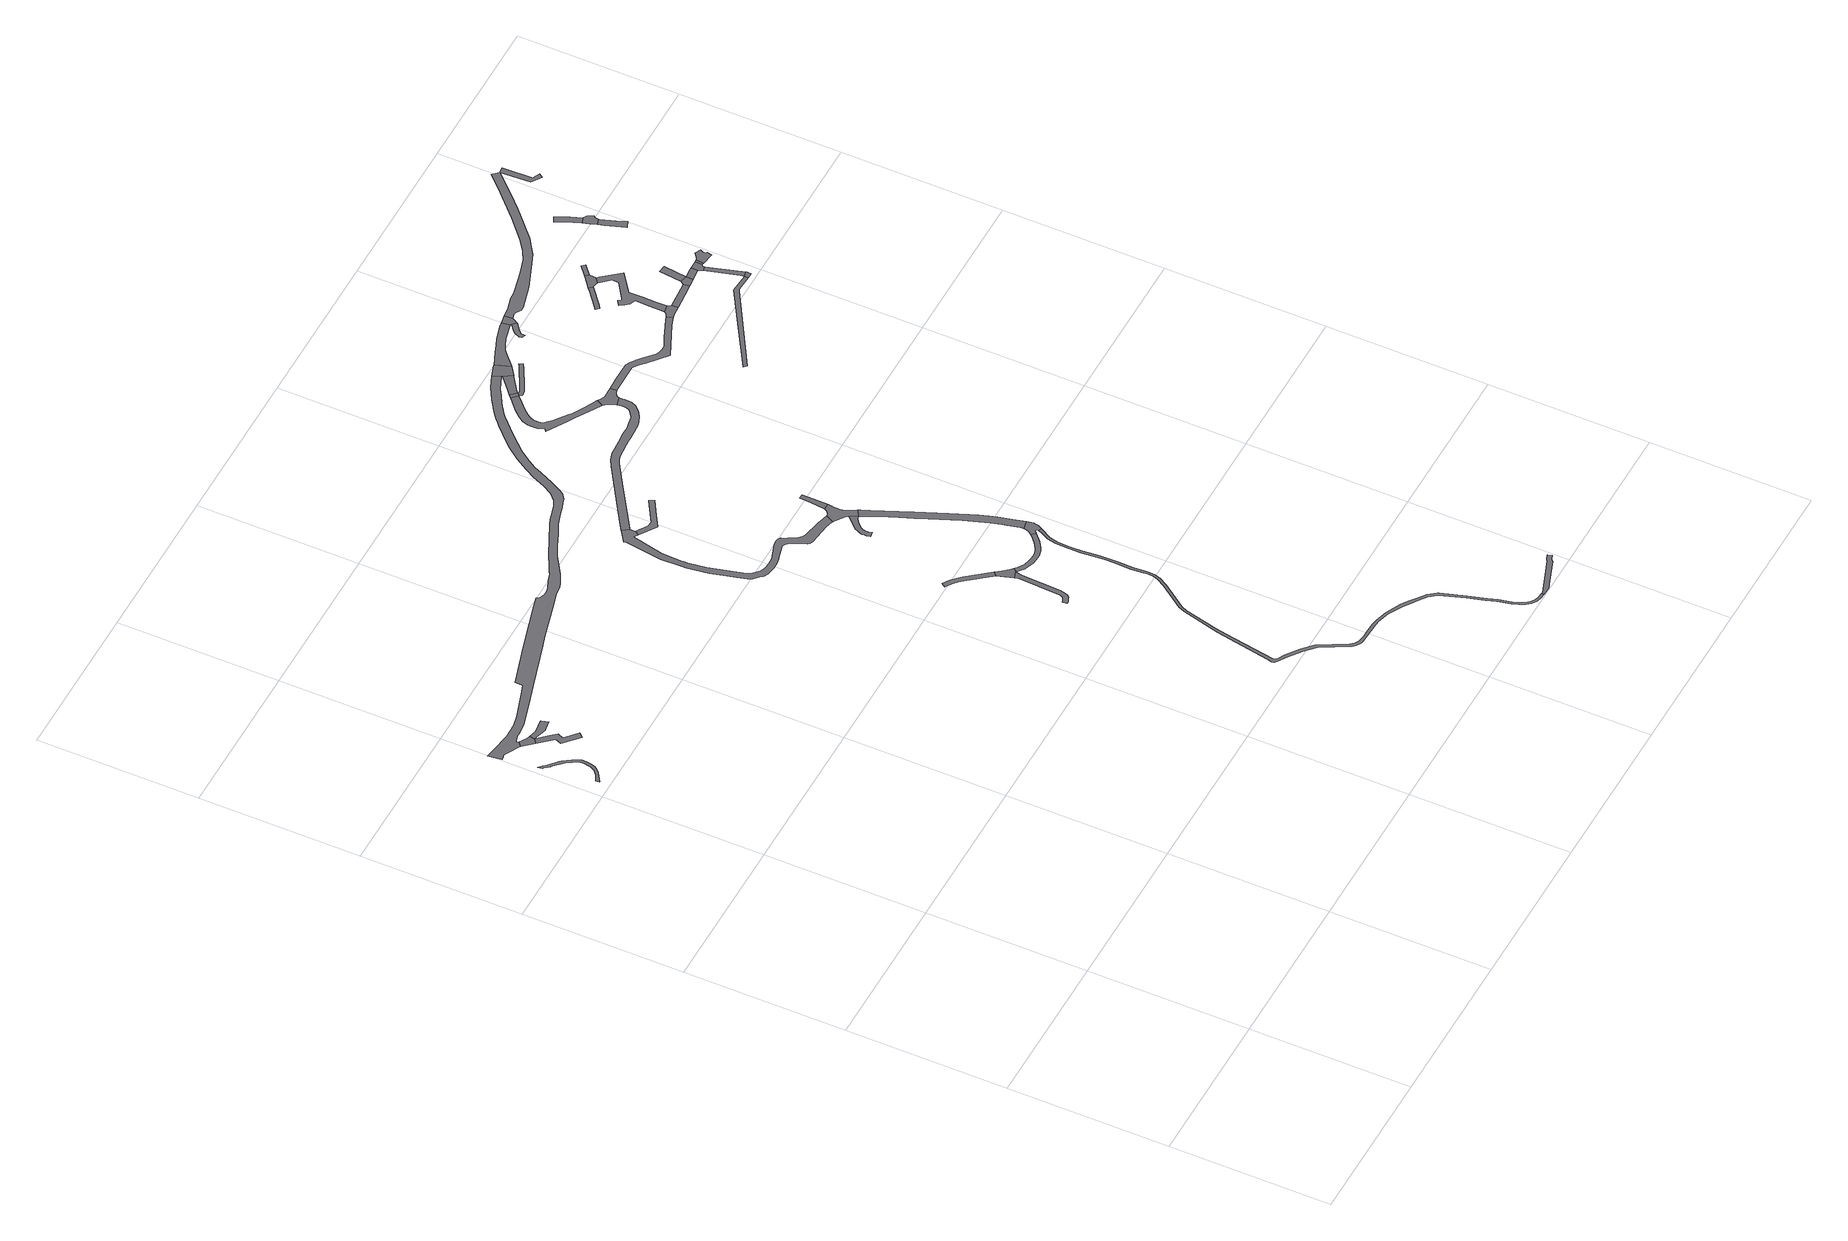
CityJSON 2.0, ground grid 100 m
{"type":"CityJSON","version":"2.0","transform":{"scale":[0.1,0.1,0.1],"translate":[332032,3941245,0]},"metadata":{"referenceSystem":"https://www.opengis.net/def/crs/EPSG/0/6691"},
"CityObjects":{
"road1":{"type":"Road","attributes":{"RoadStructureAttribute.sectionType":"1"},"geometry":[{"type":"MultiSurface","lod":"1","boundaries":[[[0,1,2,3,4,5,6,7,8,9,10,11,12,13,14,15,16,17,18,19,20,21,22,23,24,25,26,27,28,29,30,31,32,33,34,35,36,37,38,39,40]]]}]},
"road2":{"type":"Road","geometry":[{"type":"MultiSurface","lod":"1","boundaries":[[[41,42,43,44,45,46]]]}]},
"road3":{"type":"Road","attributes":{"RoadStructureAttribute.sectionType":"1"},"geometry":[{"type":"MultiSurface","lod":"1","boundaries":[[[45,44,47,48,49,50,51,52,53,54,45,55,56,57,58,59,60,46]]]}]},
"road4":{"type":"Road","attributes":{"RoadStructureAttribute.sectionType":"1"},"geometry":[{"type":"MultiSurface","lod":"1","boundaries":[[[61,62,63,64,65,66,67,68,69,70,71,72,73,74,75,76,77,78,79,80,81,82,83,84,85,86,87,88,89,90,91,92,93,94,95,96,97,98,99,100,101,102,103,104,105,106,107,108,43,42,109,110,111,112,113,114,115,116,117,118,119,120,121,122,123,124,125,126,127,128,129,130,131,132,133,134,135,136,137,138,139,140,141,142,143,144,145,146,147,148,149,150,151,152]]]}]},
"road5":{"type":"Road","attributes":{"RoadStructureAttribute.sectionType":"1"},"geometry":[{"type":"MultiSurface","lod":"1","boundaries":[[[153,154,155,156,157,158,159,160,161,162,163,164]]]}]},
"road6":{"type":"Road","attributes":{"RoadStructureAttribute.sectionType":"1"},"geometry":[{"type":"MultiSurface","lod":"1","boundaries":[[[165,166,167,168,169,170,171,172,173,174,175,176,177,178,179,180,181,182,183,184,185]]]}]},
"road7":{"type":"Road","geometry":[{"type":"MultiSurface","lod":"1","boundaries":[[[165,185,186,187,188,189,190,153,164]]]}]},
"road8":{"type":"Road","attributes":{"RoadStructureAttribute.sectionType":"1"},"geometry":[{"type":"MultiSurface","lod":"1","boundaries":[[[191,192,193,194,195,196,197,198,199,200,201,202,203,204,205,206,207,208,209,210,211,212,213,214,215,216,217,218,219,220,221,222,223,224,225,226,227,228,229,230,231,232,233,234,235,236,237,238,239,240,241,242,243,244,245,246,247,248,249,250,251,252]]]}]},
"road9":{"type":"Road","geometry":[{"type":"MultiSurface","lod":"1","boundaries":[[[249,253,254,255,256,257,258,259,250]]]}]},
"road10":{"type":"Road","attributes":{"RoadStructureAttribute.sectionType":"1"},"geometry":[{"type":"MultiSurface","lod":"1","boundaries":[[[186,260,261,262,263,264,265,266,267,268,269,270,271,272,273,274,275,276,277,278,279,280,187]]]}]},
"road11":{"type":"Road","attributes":{"RoadStructureAttribute.sectionType":"1"},"geometry":[{"type":"MultiSurface","lod":"1","boundaries":[[[281,282,283,284,285,286,287,288,289,290,291,292,293,294,295,296,297,298,299,300,301,302,303,304,305,306,307,308,309,310,311,312,313,314,315,316,317,318,319,320,321,322,323,324,325,326,327,328,329,330,331,332,333,334,335,336,337,338,339,340,341,342,343,344,345,346,347,348,349,350,351,352,353,354,355,356,357,358,359,360,361,362,363,364,365,366,367,368,369,370,371,372,373,374,375,376,377,378,379,380,381,382,383,384,385,386]]]}]},
"road12":{"type":"Road","geometry":[{"type":"MultiSurface","lod":"1","boundaries":[[[387,388,389,390,391,392,393,394,395,396,397,398,399,400,401,402,403,404,405,406]]]}]},
"road13":{"type":"Road","geometry":[{"type":"MultiSurface","lod":"1","boundaries":[[[407,408,409,225,224,410,411,412,406,405,413,414,415,416,417,418,419,420,421,422]]]}]},
"road14":{"type":"Road","attributes":{"RoadStructureAttribute.sectionType":"1"},"geometry":[{"type":"MultiSurface","lod":"1","boundaries":[[[423,424,425,426,427,428,429,430,431,432,433,434,435,436,437,438,439,440,441,442,443,444,445,414,413]]]}]},
"road15":{"type":"Road","attributes":{"RoadStructureAttribute.sectionType":"1"},"geometry":[{"type":"MultiSurface","lod":"1","boundaries":[[[421,446,447,448,422]]]}]},
"road16":{"type":"Road","geometry":[{"type":"MultiSurface","lod":"1","boundaries":[[[332,449,450,451,452,453,435,434,454,455,456,270,269,457,458,459,460,333]]]}]},
"road17":{"type":"Road","attributes":{"RoadStructureAttribute.sectionType":"1"},"geometry":[{"type":"MultiSurface","lod":"1","boundaries":[[[461,462,463,464,465,466,467,468,469,470,471,472,473,474,475,476,477,478,479,252,251,480,481,482,483,484,485,486,487,488,489,490,491,492,493,494,495,496,497]]]}]},
"road18":{"type":"Road","geometry":[{"type":"MultiSurface","lod":"1","boundaries":[[[498,499,500,501,502,503,386,385,504,505,506,507,508,509]]]}]},
"road19":{"type":"Road","attributes":{"RoadStructureAttribute.sectionType":"1"},"geometry":[{"type":"MultiSurface","lod":"1","boundaries":[[[510,511,512,513,514,515,516,517,518,519,520,521,522,523,524,525,526,527,528,529,530,531,532,533,534,535,536,537,538,539,540,541,542]]]}]},
"road20":{"type":"Road","geometry":[{"type":"MultiSurface","lod":"1","boundaries":[[[543,526,525,544,545]]]}]},
"road21":{"type":"Road","geometry":[{"type":"MultiSurface","lod":"1","boundaries":[[[541,546,547,548,461,497,549,550,551,552,553,554,542]]]}]},
"road22":{"type":"Road","attributes":{"RoadStructureAttribute.sectionType":"1"},"geometry":[{"type":"MultiSurface","lod":"1","boundaries":[[[555,556,557,543,545,558,559,560,561,562,563,564]]]}]},
"road23":{"type":"Road","attributes":{"RoadStructureAttribute.sectionType":"1"},"geometry":[{"type":"MultiSurface","lod":"1","boundaries":[[[544,565,566,567,568,569,570,571,572,573,574,575,576,577,578,579,580,581,582,583,584,545]]]}]},
"road24":{"type":"Road","geometry":[{"type":"MultiSurface","lod":"1","boundaries":[[[585,586,587,152,151,588,589,564,563,590]]]}]},
"road25":{"type":"Road","attributes":{"RoadStructureAttribute.sectionType":"1"},"geometry":[{"type":"MultiSurface","lod":"1","boundaries":[[[591,592,593,594,595,596,585,590,597,598,599,600,601]]]}]},
"road26":{"type":"Road","attributes":{"RoadStructureAttribute.sectionType":"1"},"geometry":[{"type":"MultiSurface","lod":"1","boundaries":[[[551,602,603,604,605,606,607,608,609,610,611,612,613,614,615,616,617,618,619,620,621,622,623,624,552]]]}]},
"road27":{"type":"Road","geometry":[{"type":"MultiSurface","lod":"1","boundaries":[[[625,626,627,628,629,630,631,632,633,634,635,636,637]]]}]},
"road28":{"type":"Road","geometry":[{"type":"MultiSurface","lod":"1","boundaries":[[[638,625,637,639,640,641,591,601]]]}]},
"road29":{"type":"Road","attributes":{"RoadStructureAttribute.sectionType":"1"},"geometry":[{"type":"MultiSurface","lod":"1","boundaries":[[[642,643,644,645,646,647,648,649,650,651,652]]]}]},
"road30":{"type":"Road","geometry":[{"type":"MultiSurface","lod":"1","boundaries":[[[653,654,655,656,611,610,657,658]]]}]},
"road31":{"type":"Road","attributes":{"RoadStructureAttribute.sectionType":"1"},"geometry":[{"type":"MultiSurface","lod":"1","boundaries":[[[659,660,661,662,663,664,665,666]]]}]},
"road32":{"type":"Road","geometry":[{"type":"MultiSurface","lod":"1","boundaries":[[[667,668,669,670,671,672,673,674,675,676,677,678,679,680,681,682,683,684,655,654]]]}]},
"road33":{"type":"Road","attributes":{"RoadStructureAttribute.sectionType":"1"},"geometry":[{"type":"MultiSurface","lod":"1","boundaries":[[[685,686,653,658,687,688]]]}]},
"road34":{"type":"Road","geometry":[{"type":"MultiSurface","lod":"1","boundaries":[[[689,666,665,690,673,672,691,692]]]}]},
"road35":{"type":"Road","attributes":{"RoadStructureAttribute.sectionType":"1"},"geometry":[{"type":"MultiSurface","lod":"1","boundaries":[[[691,693,694,695,696,692]]]}]},
"road36":{"type":"Road","geometry":[{"type":"MultiSurface","lod":"1","boundaries":[[[697,698,685,688,699]]]}]},
"road37":{"type":"Road","geometry":[{"type":"MultiSurface","lod":"1","boundaries":[[[700,701,698,697]]]}]},
"road38":{"type":"Road","attributes":{"RoadStructureAttribute.sectionType":"1"},"geometry":[{"type":"MultiSurface","lod":"1","boundaries":[[[702,703,704,705,697,699]]]}]},
"road39":{"type":"Road","geometry":[{"type":"MultiSurface","lod":"1","boundaries":[[[706,707,642,652,708]]]}]},
"road40":{"type":"Road","attributes":{"RoadStructureAttribute.sectionType":"1"},"geometry":[{"type":"MultiSurface","lod":"1","boundaries":[[[707,709,710,711,712,713,642]]]}]},
"road41":{"type":"Road","geometry":[{"type":"MultiSurface","lod":"1","boundaries":[[[714,711,710,715,716,717,703,702]]]}]},
"road42":{"type":"Road","attributes":{"RoadStructureAttribute.sectionType":"1"},"geometry":[{"type":"MultiSurface","lod":"1","boundaries":[[[718,719,720,721,722,723,724,725,726,727,728,729,730,731,732,733,734,641,640,735,736,737,738,739,740,741,742,743,744,745,746,747,748,749,750,718,751,752,753,754,755]]]}]},
"road43":{"type":"Road","attributes":{"RoadStructureAttribute.sectionType":"1"},"geometry":[{"type":"MultiSurface","lod":"1","boundaries":[[[756,757,717,716,758]]]}]},
"road44":{"type":"Road","geometry":[{"type":"MultiSurface","lod":"1","boundaries":[[[759,760,761,762,763,756,758,764,765,766,767,768,769,770]]]}]},
"road45":{"type":"Road","attributes":{"RoadStructureAttribute.sectionType":"1"},"geometry":[{"type":"MultiSurface","lod":"1","boundaries":[[[771,772,773,774,775,776,777,778,779]]]}]},
"road46":{"type":"Road","attributes":{"RoadStructureAttribute.sectionType":"1"},"geometry":[{"type":"MultiSurface","lod":"1","boundaries":[[[780,781,782,783,784,785]]]}]},
"road47":{"type":"Road","geometry":[{"type":"MultiSurface","lod":"1","boundaries":[[[786,787,788,771,779,789,783,782]]]}]}
},
"vertices":[
[69,4401,0],[53,4415,0],[45,4421,0],[50,4393,0],[56,4388,0],[83,4359,0],[84,4359,0],[138,4308,0],[154,4288,0],[158,4281,0],[166,4268,0],[181,4242,0],[184,4234,0],[187,4225,0],[187,4205,0],[184,4179,0],[182,4167,0],[178,4157,0],[175,4150,0],[163,4131,0],[136,4108,0],[132,4105,0],[97,4089,0],[100,4066,0],[136,4090,0],[156,4102,0],[176,4120,0],[191,4142,0],[198,4162,0],[200,4177,0],[204,4204,0],[204,4228,0],[201,4236,0],[197,4249,0],[181,4276,0],[169,4296,0],[168,4298,0],[148,4323,0],[139,4333,0],[97,4372,0],[73,4396,0],
[219,4571,0],[173,4600,0],[147,4576,0],[205,4512,0],[231,4536,0],[239,4566,0],
[273,4437,0],[283,4426,0],[266,4388,0],[362,4302,0],[385,4328,0],[308,4397,0],[325,4432,0],[295,4466,0],[318,4511,0],[329,4513,0],[383,4520,0],[371,4564,0],[366,4563,0],[287,4553,0],
[2535,5942,0],[2493,5919,0],[2453,5896,0],[2371,5841,0],[2327,5806,0],[2310,5790,0],[2294,5774,0],[2242,5725,0],[2173,5652,0],[2110,5569,0],[2058,5489,0],[2024,5424,0],[1988,5345,0],[1954,5285,0],[1915,5248,0],[1876,5227,0],[1827,5214,0],[1775,5199,0],[1740,5186,0],[1532,5088,0],[1454,5047,0],[1420,5029,0],[1395,5016,0],[1348,4999,0],[1295,4978,0],[1265,4972,0],[1243,4974,0],[1217,4985,0],[1202,5004,0],[1137,4987,0],[891,4916,0],[834,4900,0],[574,4822,0],[572,4773,0],[506,4752,0],[339,4697,0],[273,4683,0],[180,4680,0],[143,4686,0],[94,4691,0],[11,4707,0],[3,4708,0],[1,4708,0],[13,4626,0],[34,4630,0],[50,4632,0],[82,4612,0],[140,4583,0],[166,4607,0],[168,4612,0],[174,4617,0],[207,4629,0],[226,4628,0],[303,4635,0],[452,4679,0],[597,4722,0],[889,4809,0],[960,4829,0],[1176,4889,0],[1278,4916,0],[1333,4922,0],[1363,4933,0],[1423,4964,0],[1505,5017,0],[1543,5041,0],[1607,5072,0],[1691,5107,0],[1762,5142,0],[1834,5168,0],[1873,5177,0],[1887,5182,0],[1914,5191,0],[1946,5202,0],[1974,5220,0],[1978,5224,0],[1994,5247,0],[2031,5318,0],[2074,5407,0],[2094,5452,0],[2137,5521,0],[2174,5573,0],[2263,5671,0],[2369,5775,0],[2387,5789,0],[2421,5814,0],[2424,5817,0],[2495,5859,0],[2505,5865,0],[2544,5888,0],[2629,5925,0],[2633,5926,0],[2612,5975,0],
[2507,2816,0],[2395,2957,0],[2370,2982,0],[2345,3004,0],[2323,3020,0],[2298,3036,0],[2282,3011,0],[2306,2995,0],[2326,2981,0],[2349,2961,0],[2372,2937,0],[2484,2797,0],
[2517,2694,0],[2521,2681,0],[2522,2664,0],[2512,2429,0],[2511,2414,0],[2507,2401,0],[2502,2393,0],[2497,2387,0],[2490,2384,0],[2476,2379,0],[2466,2377,0],[2470,2347,0],[2484,2349,0],[2501,2356,0],[2515,2361,0],[2527,2375,0],[2535,2390,0],[2540,2408,0],[2542,2427,0],[2552,2665,0],[2558,2708,0],
[2559,2707,0],[2578,2730,0],[2562,2745,0],[2545,2767,0],[2522,2797,0],
[1865,4802,0],[1801,4759,0],[1806,4751,0],[1803,4734,0],[1787,4621,0],[1773,4515,0],[1776,4394,0],[1777,4360,0],[1798,4224,0],[1854,4018,0],[1866,3994,0],[1894,3964,0],[1910,3948,0],[1915,3943,0],[1939,3933,0],[1965,3927,0],[1987,3923,0],[2027,3925,0],[2066,3931,0],[2068,3932,0],[2099,3941,0],[2153,3956,0],[2164,3957,0],[2182,3949,0],[2200,3929,0],[2206,3919,0],[2212,3905,0],[2241,3839,0],[2250,3827,0],[2259,3821,0],[2266,3818,0],[2398,3805,0],[2432,3796,0],[2453,3787,0],[2477,3837,0],[2409,3855,0],[2297,3877,0],[2279,3887,0],[2261,3903,0],[2232,3953,0],[2221,3972,0],[2214,3993,0],[2203,4000,0],[2179,4004,0],[2151,3999,0],[2050,3967,0],[2009,3963,0],[1971,3967,0],[1938,3979,0],[1907,4009,0],[1887,4043,0],[1831,4263,0],[1814,4373,0],[1813,4397,0],[1813,4403,0],[1818,4530,0],[1832,4607,0],[1861,4725,0],[1884,4710,0],[1902,4738,0],[1902,4770,0],[1875,4809,0],
[1989,4641,0],[2063,4685,0],[2163,4745,0],[2146,4773,0],[2031,4704,0],[2002,4686,0],[1972,4691,0],
[2580,2691,0],[2604,2674,0],[2622,2665,0],[2661,2652,0],[2694,2648,0],[2728,2648,0],[2765,2656,0],[2786,2668,0],[2825,2692,0],[2875,2739,0],[2854,2762,0],[2844,2751,0],[2806,2716,0],[2771,2694,0],[2754,2685,0],[2725,2678,0],[2696,2678,0],[2667,2681,0],[2634,2692,0],[2619,2700,0],[2597,2715,0],
[3695,25,0],[3676,26,0],[3650,34,0],[3623,51,0],[3603,76,0],[3595,93,0],[3572,143,0],[3555,221,0],[3537,280,0],[3504,387,0],[3454,537,0],[3452,543,0],[3416,589,0],[3363,631,0],[3332,654,0],[3287,686,0],[3193,732,0],[3118,755,0],[3080,761,0],[3024,762,0],[3022,762,0],[2973,763,0],[2953,764,0],[2929,769,0],[2924,773,0],[2907,783,0],[2889,803,0],[2794,973,0],[2732,1034,0],[2652,1092,0],[2608,1116,0],[2597,1130,0],[2596,1143,0],[2652,1456,0],[2664,1524,0],[2716,1733,0],[2731,1768,0],[2840,1918,0],[2872,1973,0],[2881,2005,0],[2885,2045,0],[2884,2072,0],[2876,2143,0],[2880,2233,0],[2879,2300,0],[2876,2353,0],[2865,2450,0],[2865,2526,0],[2868,2605,0],[2878,2657,0],[2915,2721,0],[2917,2725,0],[2899,2735,0],[2888,2707,0],[2863,2662,0],[2852,2607,0],[2849,2526,0],[2849,2449,0],[2860,2352,0],[2863,2299,0],[2864,2233,0],[2860,2143,0],[2868,2071,0],[2869,2045,0],[2866,2008,0],[2857,1979,0],[2826,1927,0],[2718,1776,0],[2701,1739,0],[2642,1502,0],[2579,1161,0],[2573,1132,0],[2576,1120,0],[2588,1108,0],[2646,1071,0],[2721,1016,0],[2784,953,0],[2877,785,0],[2894,769,0],[2917,754,0],[2924,752,0],[2934,749,0],[2973,747,0],[3022,745,0],[3024,745,0],[3081,743,0],[3113,738,0],[3187,717,0],[3277,668,0],[3317,639,0],[3352,614,0],[3399,578,0],[3436,533,0],[3438,529,0],[3488,382,0],[3520,280,0],[3540,217,0],[3557,138,0],[3575,99,0],[3589,67,0],[3612,39,0],[3644,19,0],[3673,10,0],[3699,9,0],[3704,9,0],[3705,25,0],
[2480,3676,0],[2461,3652,0],[2450,3633,0],[2444,3616,0],[2440,3599,0],[2440,3585,0],[2441,3573,0],[2447,3549,0],[2476,3555,0],[2471,3578,0],[2470,3587,0],[2470,3595,0],[2472,3607,0],[2477,3618,0],[2484,3630,0],[2492,3639,0],[2510,3656,0],[2531,3671,0],[2551,3680,0],[2530,3724,0],
[2516,3862,0],[2508,3848,0],[2493,3838,0],[2465,3781,0],[2499,3757,0],[2516,3742,0],[2554,3681,0],[2596,3703,0],[2561,3770,0],[2558,3780,0],[2556,3796,0],[2558,3845,0],[2558,3847,0],[2560,3864,0],[2560,3870,0],[2521,3870,0],
[2587,3614,0],[2625,3525,0],[2646,3474,0],[2678,3394,0],[2684,3379,0],[2782,3146,0],[2814,3060,0],[2833,3000,0],[2850,2938,0],[2858,2909,0],[2875,2834,0],[2877,2817,0],[2932,2828,0],[2911,2904,0],[2889,2988,0],[2875,3034,0],[2856,3089,0],[2838,3138,0],[2794,3242,0],[2718,3420,0],[2715,3427,0],[2623,3644,0],[2602,3692,0],
[2562,4030,0],[2534,4032,0],[2529,3957,0],
[2926,2742,0],[2932,2755,0],[2937,2775,0],[2939,2786,0],[2937,2802,0],[2875,2804,0],[2870,2787,0],[2861,2772,0],[2883,2747,0],[2890,2751,0],[2897,2749,0],[2899,2743,0],
[2723,5253,0],[2728,5225,0],[2726,5196,0],[2720,5179,0],[2700,5162,0],[2673,5144,0],[2653,5140,0],[2625,5136,0],[2592,5129,0],[2543,5128,0],[2506,5125,0],[2474,5122,0],[2416,5118,0],[2382,5115,0],[2351,5106,0],[2331,5100,0],[2290,5078,0],[2012,4900,0],[1889,4819,0],[1910,4775,0],[2198,4963,0],[2329,5046,0],[2353,5060,0],[2383,5066,0],[2420,5071,0],[2472,5073,0],[2501,5075,0],[2532,5076,0],[2629,5082,0],[2635,5084,0],[2655,5089,0],[2699,5105,0],[2735,5129,0],[2764,5162,0],[2776,5191,0],[2778,5230,0],[2777,5268,0],
[3981,128,0],[3951,115,0],[3942,106,0],[3764,40,0],[3742,32,0],[3714,24,0],[3716,8,0],[3755,7,0],[3808,26,0],[3949,78,0],[3962,89,0],[3992,102,0],
[2673,5385,0],[2622,5411,0],[2558,5447,0],[2540,5461,0],[2493,5495,0],[2460,5520,0],[2442,5539,0],[2420,5562,0],[2415,5579,0],[2413,5600,0],[2415,5621,0],[2423,5645,0],[2440,5669,0],[2464,5699,0],[2505,5738,0],[2543,5773,0],[2511,5808,0],[2509,5806,0],[2488,5788,0],[2488,5787,0],[2434,5738,0],[2402,5702,0],[2380,5668,0],[2368,5631,0],[2366,5607,0],[2367,5571,0],[2382,5532,0],[2367,5519,0],[2490,5444,0],[2535,5417,0],[2604,5375,0],[2684,5328,0],[2705,5368,0],
[2529,5825,0],[2544,5772,0],[2561,5790,0],
[2704,5304,0],[2707,5300,0],[2720,5271,0],[2784,5287,0],[2803,5301,0],[2821,5307,0],[2820,5346,0],[2748,5344,0],[2721,5359,0],
[2629,5912,0],[2557,5849,0],[2531,5827,0],[2564,5793,0],[2572,5800,0],[2587,5810,0],[2663,5863,0],[2668,5866,0],[2673,5870,0],[2638,5919,0],
[2557,5759,0],[2566,5759,0],[2569,5759,0],[2583,5760,0],[2593,5765,0],[2603,5769,0],[2635,5786,0],[2738,5840,0],[2776,5860,0],[2767,5876,0],[2764,5882,0],[2749,5874,0],[2595,5793,0],[2592,5792,0],[2581,5786,0],[2576,5784,0],[2573,5784,0],[2572,5784,0],[2567,5784,0],[2565,5787,0],
[2695,6002,0],[2692,6001,0],[2632,5983,0],[2637,5925,0],[2638,5923,0],[2729,5910,0],
[3003,6108,0],[2979,6105,0],[2880,6077,0],[2835,6059,0],[2782,6038,0],[2740,6019,0],[2806,5981,0],[2824,5996,0],[2855,6011,0],[2901,6033,0],[3011,6057,0],
[3014,5307,0],[3036,5293,0],[3074,5260,0],[3075,5259,0],[3077,5257,0],[3193,5158,0],[3403,5254,0],[3443,5266,0],[3460,5271,0],[3448,5310,0],[3422,5300,0],[3300,5250,0],[3241,5221,0],[3215,5220,0],[3191,5222,0],[3171,5233,0],[3100,5293,0],[3088,5304,0],[3078,5312,0],[3076,5314,0],[3048,5336,0],[3020,5348,0],[2895,5348,0],
[3016,6050,0],[2999,6037,0],[2982,6024,0],[2962,6002,0],[2949,5971,0],[2951,5955,0],[2975,5949,0],[2975,5972,0],[2987,5986,0],[3002,6002,0],[3017,6013,0],[3038,6029,0],[3040,6032,0],
[3016,6054,0],[3050,6045,0],[3061,6068,0],[3055,6116,0],
[3917,5058,0],[3798,5065,0],[3633,4965,0],[3632,4964,0],[3426,4838,0],[3294,4759,0],[3309,4740,0],[3646,4941,0],[3801,5034,0],[3814,5039,0],[3916,5034,0],
[3538,5321,0],[3524,5340,0],[3478,5334,0],[3467,5320,0],[3484,5279,0],[3541,5283,0],
[3434,5776,0],[3433,5776,0],[3345,5704,0],[3325,5688,0],[3342,5667,0],[3362,5683,0],[3472,5773,0],[3455,5794,0],
[3524,5414,0],[3524,5497,0],[3521,5578,0],[3645,5671,0],[3556,5775,0],[3543,5791,0],[3512,5765,0],[3567,5702,0],[3566,5662,0],[3467,5595,0],[3453,5586,0],[3439,5606,0],[3408,5584,0],[3429,5557,0],[3449,5532,0],[3483,5518,0],[3481,5433,0],[3480,5365,0],
[3713,5335,0],[3700,5334,0],[3685,5294,0],[3716,5297,0],
[3488,5820,0],[3491,5769,0],[3545,5833,0],[3527,5854,0],
[3545,5834,0],[3605,5885,0],[3597,5895,0],[3588,5906,0],
[3772,5346,0],[3728,5357,0],[3771,5302,0],
[3788,5491,0],[3743,5496,0],
[3843,5309,0],[3843,5351,0],[3833,5351,0],[3812,5350,0],
[3952,5060,0],[3950,5068,0],[3951,5032,0],
[3896,5245,0],[3883,5288,0],[3856,5280,0],[3862,5261,0],[3916,5079,0],
[3852,5293,0],[3885,5303,0],[3895,5307,0],[3894,5351,0],
[4029,6627,0],[3992,6660,0],[3949,6614,0],[3924,6588,0],[3746,6412,0],[3620,6300,0],[3562,6258,0],[3543,6245,0],[3486,6214,0],[3391,6183,0],[3340,6171,0],[3235,6147,0],[3191,6145,0],[3111,6122,0],[3087,6120,0],[3085,6119,0],[3056,6116,0],[3085,6072,0],[3087,6073,0],[3094,6074,0],[3114,6065,0],[3137,6052,0],[3162,6052,0],[3311,6091,0],[3451,6145,0],[3547,6184,0],[3595,6218,0],[3648,6254,0],[3744,6341,0],[3773,6367,0],[3824,6413,0],[3863,6455,0],[3883,6475,0],[4037,6440,0],[4097,6398,0],[4114,6422,0],[4072,6445,0],[4066,6628,0],
[3912,5353,0],[3900,5351,0],[3906,5305,0],
[3956,5383,0],[3941,5370,0],[3934,5364,0],[3933,5363,0],[3923,5356,0],[3979,5295,0],[3984,5294,0],[3989,5325,0],[3981,5335,0],[3981,5347,0],[3988,5361,0],[3991,5366,0],
[3919,6058,0],[3895,6127,0],[3884,6148,0],[3854,6207,0],[3820,6190,0],[3852,6128,0],[3862,6108,0],[3868,6090,0],[3883,6045,0],
[4005,5824,0],[3991,5855,0],[3948,5976,0],[3911,5963,0],[3924,5925,0],[3966,5806,0],
[3953,6003,0],[3964,6009,0],[3943,6044,0],[3898,6001,0]
]}
